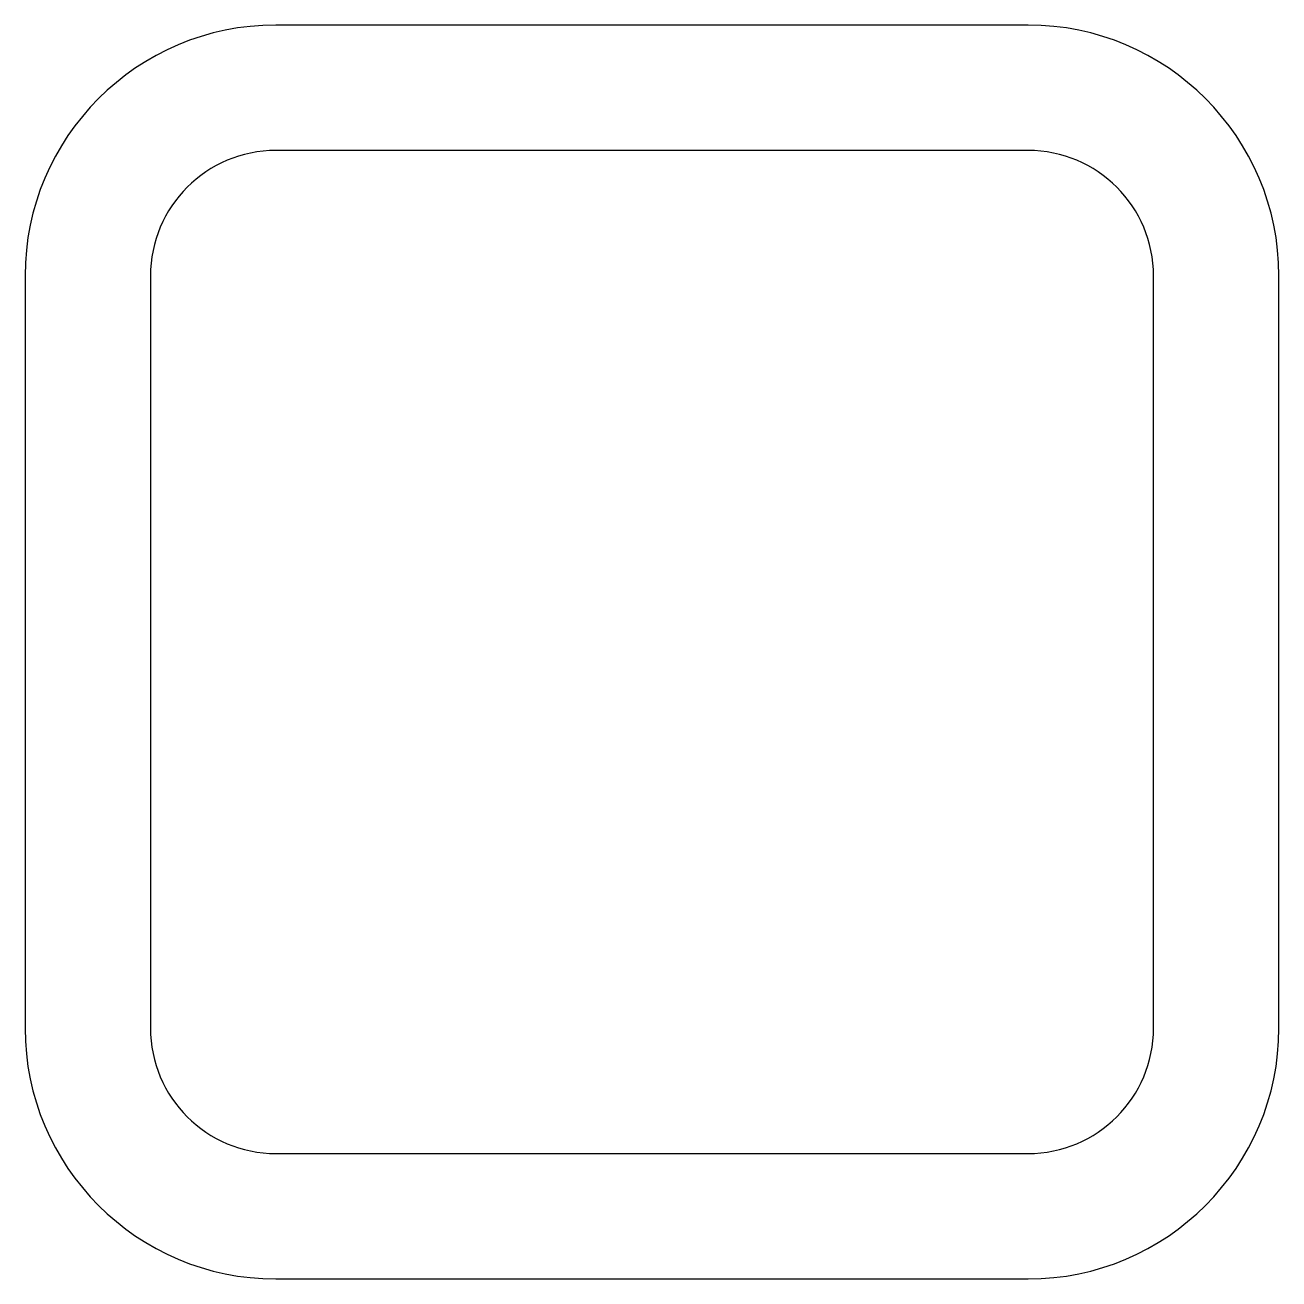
# Model space of a CAD drawing. Header units: inches. Extents: x -1.25 to 1.25, y -1.25 to 1.25.
import ezdxf

# ---------------------------------------------------------------- set-up
doc = ezdxf.new("R2010")
doc.units = ezdxf.units.IN
doc.layers.get('0').update_dxf_attribs({"linetype": 'CONTINUOUS'})

msp = doc.modelspace()

# ---------------------------------------------------------------- linework, layer by layer
for p, q in [((0.75, 1.25), (-0.75, 1.25)), ((0.75, 1), (-0.75, 1)), ((-1.25, 0.75), (-1.25, -0.75)), ((-1, 0.75), (-1, -0.75)), ((1, -0.75), (1, 0.75)), ((1.25, -0.75), (1.25, 0.75)), ((-0.75, -1), (0.75, -1)), ((-0.75, -1.25), (0.75, -1.25))]:
    msp.add_line(p, q)
for centre, radius, start, end in [((-0.75, 0.75), 0.5, 90, 180), ((0.75, 0.75), 0.5, 0, 90), ((-0.75, 0.75), 0.25, 90, 180), ((0.75, 0.75), 0.25, 0, 90), ((-0.75, -0.75), 0.5, 180, 270), ((-0.75, -0.75), 0.25, 180, 270), ((0.75, -0.75), 0.5, 270, 360), ((0.75, -0.75), 0.25, 270, 360)]:
    msp.add_arc(centre, radius, start, end)

doc.saveas('drawing.dxf')
